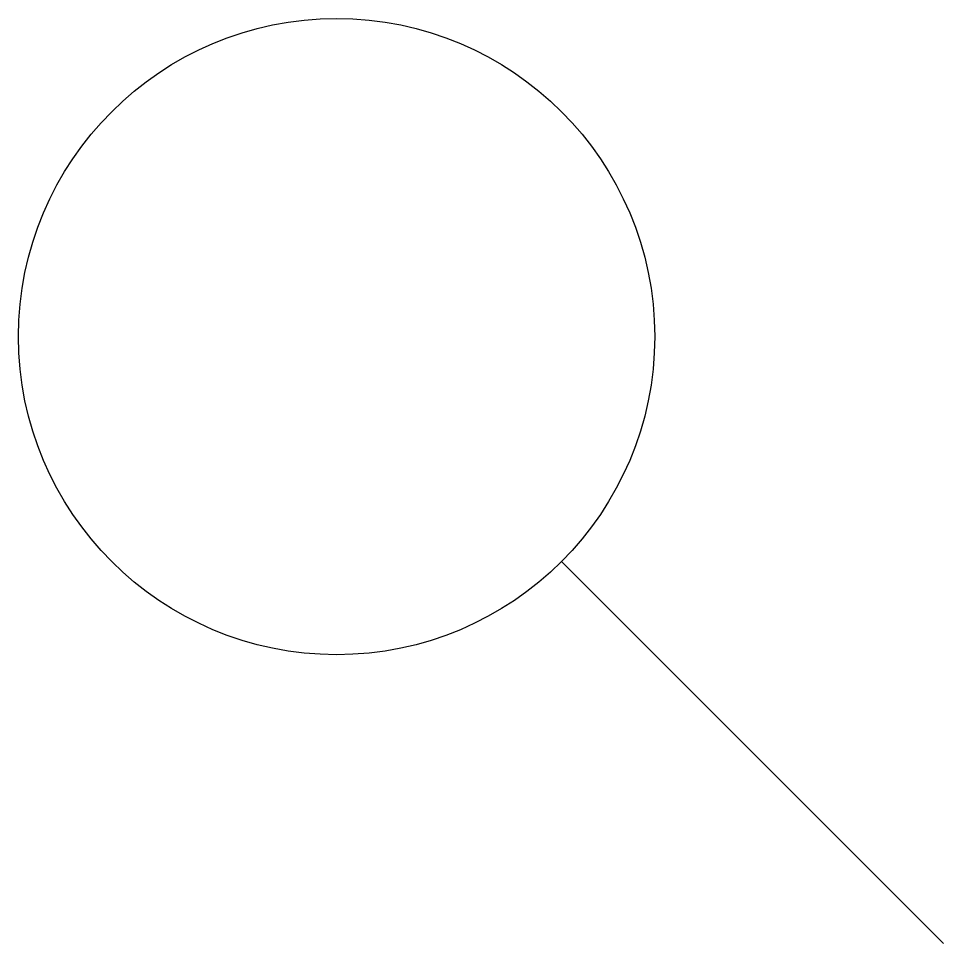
# Model space of a CAD drawing. Header units: millimetres. Extents: x 275 to 929, y 71 to 725.
import ezdxf

# ---------------------------------------------------------------- set-up
doc = ezdxf.new("R2010")
doc.units = ezdxf.units.MM
doc.layers.add('line', color=7, linetype='Continuous')

msp = doc.modelspace()

# ---------------------------------------------------------------- linework, layer by layer
at = {"layer": 'line'}
msp.add_line((929.29, 70.71), (659.1, 340.9), dxfattribs=at)
msp.add_circle((500, 500), 225, dxfattribs=at)

doc.saveas('drawing.dxf')
